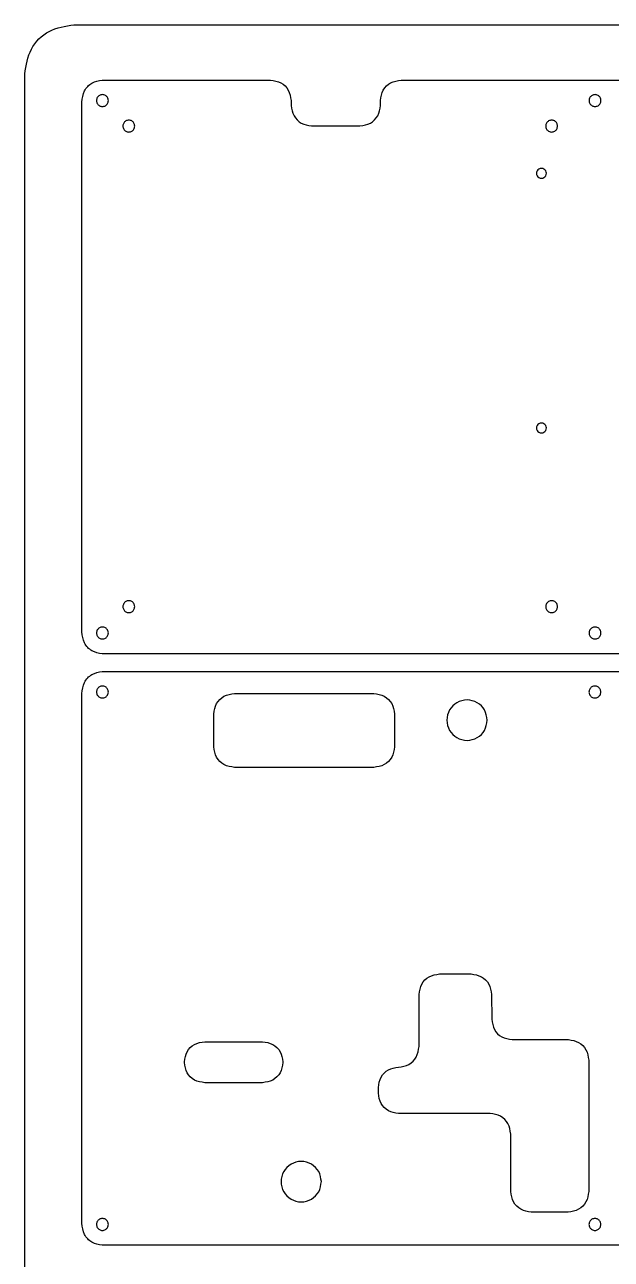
# Model space of a CAD drawing. Extents: x 12 to 628, y 12 to 468.
# Drawn here: x 12 to 154.9, y 167.4 to 468 of the extents above; entities that cross this region are included whole.
import ezdxf

# ---------------------------------------------------------------- set-up
doc = ezdxf.new("R2010")
doc.units = 0
doc.layers.get('0').update_dxf_attribs({"linetype": 'CONTINUOUS'})

msp = doc.modelspace()

# ---------------------------------------------------------------- linework, layer by layer
at = {"color": 7}
for p, q in [((24.00046, 468.000927), (616.000518, 468.000927)), ((12.000371, 24.000742), (12.000371, 456.000838)), ((30.908769, 454.525459), (71.877233, 454.525459)), ((103.68046, 454.525459), (270.898857, 454.525459)), ((25.908977, 320.191161), (25.908977, 449.152086)), ((32.3845, 449.525466), (32.3845, 449.525466)), ((76.877302, 449.525461), (76.903916, 448.358167)), ((98.680462, 448.358167), (98.680462, 449.525461)), ((152.384754, 449.525466), (152.384754, 449.525466)), ((38.822105, 443.312612), (38.822105, 443.312612)), ((81.903914, 443.358168), (93.680461, 443.358168)), ((141.822108, 443.312612), (141.822108, 443.312612)), ((139.080483, 431.812613), (139.080483, 431.812613)), ((139.080483, 369.812615), (139.080483, 369.812615)), ((38.822105, 326.312612), (38.822105, 326.312612)), ((141.822108, 326.312612), (141.822108, 326.312612)), ((32.38417, 319.899157), (32.38417, 319.899157)), ((152.384444, 319.899157), (152.384444, 319.899157)), ((270.898857, 314.817791), (30.908769, 314.817791)), ((30.908769, 310.525719), (270.898857, 310.525719)), ((30.908769, 310.525719), (30.908769, 310.525719)), ((25.908977, 176.191418), (25.908977, 305.152346)), ((32.3845, 305.525751), (32.3845, 305.525751)), ((63.07825, 305.171929), (97.078244, 305.171929)), ((152.352685, 305.525751), (152.352685, 305.525751)), ((58.078251, 292.171936), (58.078251, 300.171928)), ((102.078242, 300.171928), (102.078242, 292.171936)), ((124.676236, 298.671911), (124.676236, 298.671911)), ((58.078251, 292.171936), (58.078251, 292.171936)), ((97.078244, 287.171934), (63.07825, 287.171934)), ((113.065171, 236.87889), (120.742352, 236.87889)), ((108.065169, 219.18917), (108.065169, 231.878892)), ((125.74235, 231.878892), (125.768964, 225.898606)), ((55.903774, 220.393912), (69.903766, 220.393912)), ((55.903774, 220.393912), (55.903774, 220.393912)), ((130.769033, 220.898607), (144.4473, 220.898889)), ((50.903773, 215.311671), (50.903773, 215.476153)), ((74.903767, 215.476153), (74.903767, 215.311671)), ((149.403683, 215.899261), (149.403683, 183.899274)), ((69.903766, 210.393912), (55.903774, 210.393912)), ((98.151524, 207.833352), (98.151524, 209.27553)), ((125.414998, 202.914168), (103.065171, 202.9197)), ((130.403687, 183.899274), (130.403687, 197.914204)), ((84.285943, 186.312895), (84.285943, 186.312895)), ((144.403682, 178.899256), (135.403692, 178.899256)), ((32.38417, 175.899459), (32.38417, 175.899459)), ((152.352375, 175.899459), (152.352375, 175.899459)), ((270.898857, 170.818048), (30.908769, 170.818048))]:
    msp.add_line(p, q, dxfattribs=at)
for points, knots in [([(12.000371, 456.000838), (12.330441, 458.103557), (12.980792, 462.246638), (17.75466, 467.020506), (21.897741, 467.670857), (24.00046, 468.000927)], [0, 0, 0, 0, 6.274341, 12.362614, 18.636955, 18.636955, 18.636955, 18.636955]), ([(25.908977, 449.152086), (26.04155, 450.089333), (26.298655, 451.906988), (28.260382, 454.071524), (30.025892, 454.374133), (30.908769, 454.525459)], [0, 0, 0, 0, 2.800141, 5.430468, 8.061525, 8.061525, 8.061525, 8.061525]), ([(71.877233, 454.525459), (72.754749, 454.389039), (74.48183, 454.120543), (76.472259, 452.130051), (76.740838, 450.40298), (76.877302, 449.525461)], [0, 0, 0, 0, 2.617467, 5.151562, 7.769081, 7.769081, 7.769081, 7.769081]), ([(98.680462, 449.525461), (98.816907, 450.402973), (99.08545, 452.130031), (101.07589, 454.120471), (102.802948, 454.389014), (103.68046, 454.525459)], [0, 0, 0, 0, 2.617478, 5.151539, 7.769017, 7.769017, 7.769017, 7.769017]), ([(32.3845, 449.525466), (32.344683, 449.270082), (32.266228, 448.766888), (31.68947, 448.212912), (30.937114, 448.007647), (30.176859, 448.212913), (29.623331, 448.766888), (29.417913, 449.525467), (29.62333, 450.284047), (30.176859, 450.838023), (30.937114, 451.043288), (31.68947, 450.838024), (32.266229, 450.284047), (32.344683, 449.780851), (32.3845, 449.525466)], [0, 0, 0, 0, 0.757472, 1.49248, 2.249956, 3.007429, 3.742437, 4.499909, 5.257385, 5.992393, 6.749865, 7.507341, 8.242349, 8.999824, 8.999824, 8.999824, 8.999824]), ([(152.384754, 449.525466), (152.344937, 449.270082), (152.266482, 448.766888), (151.689724, 448.212912), (150.937368, 448.007647), (150.177113, 448.212913), (149.623585, 448.766888), (149.418166, 449.525467), (149.623584, 450.284047), (150.177113, 450.838023), (150.937368, 451.043288), (151.689724, 450.838024), (152.266483, 450.284047), (152.344937, 449.780851), (152.384754, 449.525466)], [0, 0, 0, 0, 0.757472, 1.49248, 2.249956, 3.007429, 3.742437, 4.499909, 5.257385, 5.992393, 6.749865, 7.507341, 8.242349, 8.999824, 8.999824, 8.999824, 8.999824]), ([(76.903916, 448.358167), (77.05238, 447.481974), (77.343633, 445.763083), (79.308608, 443.763022), (81.029895, 443.494511), (81.903914, 443.358168)], [0, 0, 0, 0, 2.62461, 5.148881, 7.752856, 7.752856, 7.752856, 7.752856]), ([(93.680461, 443.358168), (94.557973, 443.494614), (96.285032, 443.763156), (98.275474, 445.753597), (98.544017, 447.480655), (98.680462, 448.358167)], [0, 0, 0, 0, 2.61748, 5.151541, 7.769019, 7.769019, 7.769019, 7.769019]), ([(38.822105, 443.312612), (38.78226, 443.05705), (38.703751, 442.553506), (38.126591, 441.999145), (37.373711, 441.793737), (36.612927, 441.999145), (36.059012, 442.553506), (35.853451, 443.312613), (36.059012, 444.07172), (36.612927, 444.626082), (37.373711, 444.83149), (38.126591, 444.626082), (38.703751, 444.07172), (38.78226, 443.568175), (38.822105, 443.312612)], [0, 0, 0, 0, 0.758, 1.493519, 2.251521, 3.009522, 3.745042, 4.503042, 5.261044, 5.996564, 6.754565, 7.512567, 8.248087, 9.006089, 9.006089, 9.006089, 9.006089]), ([(141.822108, 443.312612), (141.782262, 443.05705), (141.703753, 442.553506), (141.126594, 441.999145), (140.373714, 441.793737), (139.61293, 441.999145), (139.059015, 442.553506), (138.853454, 443.312613), (139.059015, 444.07172), (139.61293, 444.626082), (140.373714, 444.83149), (141.126594, 444.626082), (141.703754, 444.07172), (141.782263, 443.568175), (141.822108, 443.312612)], [0, 0, 0, 0, 0.758, 1.493519, 2.251521, 3.009522, 3.745042, 4.503042, 5.261044, 5.996564, 6.754565, 7.512567, 8.248087, 9.006089, 9.006089, 9.006089, 9.006089]), ([(139.080483, 431.812613), (139.047278, 431.599644), (138.981854, 431.180024), (138.500889, 430.718055), (137.873489, 430.546882), (137.239502, 430.718055), (136.777908, 431.180024), (136.60661, 431.812613), (136.777908, 432.445202), (137.239502, 432.907173), (137.873489, 433.078346), (138.500889, 432.907173), (138.981855, 432.445203), (139.047278, 432.025582), (139.080483, 431.812613)], [0, 0, 0, 0, 0.631667, 1.2446, 1.876268, 2.507936, 3.120867, 3.752534, 4.384203, 4.997135, 5.628803, 6.260472, 6.873405, 7.505074, 7.505074, 7.505074, 7.505074]), ([(139.080483, 369.812615), (139.047278, 369.599647), (138.981854, 369.180026), (138.500889, 368.718058), (137.873489, 368.546885), (137.239502, 368.718058), (136.777908, 369.180027), (136.60661, 369.812616), (136.777908, 370.445205), (137.239502, 370.907175), (137.873489, 371.078348), (138.500889, 370.907175), (138.981855, 370.445206), (139.047278, 370.025584), (139.080483, 369.812615)], [0, 0, 0, 0, 0.631667, 1.2446, 1.876268, 2.507936, 3.120867, 3.752534, 4.384203, 4.997135, 5.628803, 6.260472, 6.873405, 7.505074, 7.505074, 7.505074, 7.505074]), ([(38.822105, 326.312612), (38.78226, 326.05705), (38.703751, 325.553505), (38.126591, 324.999144), (37.373711, 324.793737), (36.612927, 324.999145), (36.059012, 325.553505), (35.853451, 326.312612), (36.059012, 327.07172), (36.612927, 327.626082), (37.373711, 327.83149), (38.126591, 327.626082), (38.703751, 327.07172), (38.78226, 326.568175), (38.822105, 326.312612)], [0, 0, 0, 0, 0.758, 1.493519, 2.251521, 3.009522, 3.745042, 4.503042, 5.261044, 5.996564, 6.754565, 7.512567, 8.248087, 9.006089, 9.006089, 9.006089, 9.006089]), ([(141.822108, 326.312612), (141.782262, 326.05705), (141.703753, 325.553505), (141.126594, 324.999144), (140.373714, 324.793737), (139.61293, 324.999145), (139.059015, 325.553505), (138.853454, 326.312612), (139.059015, 327.07172), (139.61293, 327.626082), (140.373714, 327.83149), (141.126594, 327.626082), (141.703754, 327.07172), (141.782263, 326.568175), (141.822108, 326.312612)], [0, 0, 0, 0, 0.758, 1.493519, 2.251521, 3.009522, 3.745042, 4.503042, 5.261044, 5.996564, 6.754565, 7.512567, 8.248087, 9.006089, 9.006089, 9.006089, 9.006089]), ([(30.908769, 314.817791), (30.025892, 314.969117), (28.260382, 315.271726), (26.298656, 317.43626), (26.04155, 319.253915), (25.908977, 320.191161)], [0, 0, 0, 0, 2.631057, 5.261384, 8.061523, 8.061523, 8.061523, 8.061523]), ([(32.38417, 319.899157), (32.344352, 319.643773), (32.265898, 319.140579), (31.68914, 318.586603), (30.936784, 318.381337), (30.176529, 318.586604), (29.623001, 319.140579), (29.417582, 319.899158), (29.623, 320.657737), (30.17653, 321.211712), (30.936784, 321.416976), (31.689139, 321.211713), (32.265899, 320.657737), (32.344353, 320.154542), (32.38417, 319.899157)], [0, 0, 0, 0, 0.757472, 1.49248, 2.249956, 3.007429, 3.742437, 4.499909, 5.257384, 5.992391, 6.749863, 7.507339, 8.242346, 8.999821, 8.999821, 8.999821, 8.999821]), ([(152.384444, 319.899157), (152.344626, 319.643773), (152.266171, 319.140579), (151.689413, 318.586603), (150.937057, 318.381337), (150.176803, 318.586604), (149.623274, 319.140579), (149.417856, 319.899158), (149.623273, 320.657737), (150.176803, 321.211712), (150.937057, 321.416976), (151.689413, 321.211713), (152.266172, 320.657737), (152.344626, 320.154542), (152.384444, 319.899157)], [0, 0, 0, 0, 0.757472, 1.49248, 2.249956, 3.007429, 3.742437, 4.499909, 5.257384, 5.992391, 6.749863, 7.507339, 8.242346, 8.999821, 8.999821, 8.999821, 8.999821]), ([(25.908977, 305.152346), (26.04155, 306.089593), (26.298655, 307.907248), (28.260382, 310.071784), (30.025892, 310.374393), (30.908769, 310.525719)], [0, 0, 0, 0, 2.800141, 5.430468, 8.061525, 8.061525, 8.061525, 8.061525]), ([(32.3845, 305.525751), (32.344683, 305.270367), (32.266228, 304.767173), (31.68947, 304.213197), (30.937114, 304.007932), (30.176859, 304.213198), (29.623331, 304.767173), (29.417913, 305.525752), (29.62333, 306.284331), (30.17686, 306.838306), (30.937114, 307.04357), (31.689469, 306.838307), (32.266229, 306.284331), (32.344683, 305.781136), (32.3845, 305.525751)], [0, 0, 0, 0, 0.757472, 1.49248, 2.249956, 3.007429, 3.742437, 4.499909, 5.257384, 5.992391, 6.749863, 7.507339, 8.242346, 8.999821, 8.999821, 8.999821, 8.999821]), ([(152.352685, 305.525751), (152.312868, 305.270367), (152.234413, 304.767173), (151.657655, 304.213197), (150.905299, 304.007932), (150.145044, 304.213198), (149.591516, 304.767173), (149.386097, 305.525752), (149.591515, 306.284332), (150.145044, 306.838308), (150.905299, 307.043573), (151.657655, 306.838309), (152.234414, 306.284332), (152.312868, 305.781137), (152.352685, 305.525751)], [0, 0, 0, 0, 0.757472, 1.49248, 2.249956, 3.007429, 3.742437, 4.499909, 5.257385, 5.992393, 6.749865, 7.507341, 8.242349, 8.999824, 8.999824, 8.999824, 8.999824]), ([(58.078251, 300.171928), (58.214697, 301.04944), (58.483239, 302.776499), (60.47368, 304.766941), (62.200738, 305.035484), (63.07825, 305.171929)], [0, 0, 0, 0, 2.617479, 5.15154, 7.769019, 7.769019, 7.769019, 7.769019]), ([(97.078244, 305.171929), (97.955756, 305.035484), (99.682814, 304.766941), (101.673255, 302.776499), (101.941797, 301.04944), (102.078242, 300.171928)], [0, 0, 0, 0, 2.617479, 5.15154, 7.769019, 7.769019, 7.769019, 7.769019]), ([(124.676236, 298.671911), (124.541185, 297.805717), (124.275089, 296.099019), (122.318886, 294.220081), (119.767101, 293.523876), (117.188524, 294.220081), (115.311105, 296.099019), (114.614387, 298.671911), (115.311104, 301.244804), (117.188525, 303.123738), (119.767101, 303.81994), (122.318885, 303.123738), (124.275089, 301.244803), (124.541185, 299.538106), (124.676236, 298.671911)], [0, 0, 0, 0, 2.569144, 5.06209, 7.631234, 10.20038, 12.693327, 15.262471, 17.831614, 20.324558, 22.893704, 25.462847, 27.955791, 30.524935, 30.524935, 30.524935, 30.524935]), ([(63.07825, 287.171934), (62.200738, 287.30838), (60.47368, 287.576923), (58.483239, 289.567365), (58.214697, 291.294423), (58.078251, 292.171936)], [0, 0, 0, 0, 2.617479, 5.15154, 7.769019, 7.769019, 7.769019, 7.769019]), ([(102.078242, 292.171936), (101.941797, 291.294423), (101.673255, 289.567365), (99.682814, 287.576923), (97.955756, 287.30838), (97.078244, 287.171934)], [0, 0, 0, 0, 2.617479, 5.15154, 7.769019, 7.769019, 7.769019, 7.769019]), ([(108.065169, 231.878892), (108.201615, 232.756404), (108.470157, 234.483462), (110.460599, 236.473903), (112.187658, 236.742445), (113.065171, 236.87889)], [0, 0, 0, 0, 2.617478, 5.151539, 7.769019, 7.769019, 7.769019, 7.769019]), ([(120.742352, 236.87889), (121.619182, 236.742474), (123.345109, 236.473958), (125.330591, 234.481655), (125.603564, 232.756168), (125.74235, 231.878892)], [0, 0, 0, 0, 2.614835, 5.146963, 7.76586, 7.76586, 7.76586, 7.76586]), ([(125.768964, 225.898606), (125.905428, 225.021086), (126.174007, 223.294015), (128.164436, 221.303523), (129.891517, 221.035027), (130.769033, 220.898607)], [0, 0, 0, 0, 2.61752, 5.151614, 7.769081, 7.769081, 7.769081, 7.769081]), ([(50.903773, 215.476153), (51.041183, 216.340456), (51.312588, 218.047583), (53.308914, 219.999239), (55.027506, 220.260633), (55.903774, 220.393912)], [0, 0, 0, 0, 2.577361, 5.090668, 7.705259, 7.705259, 7.705259, 7.705259]), ([(69.903766, 220.393912), (70.780034, 220.260633), (72.498625, 219.999238), (74.494952, 218.047583), (74.766357, 216.340456), (74.903767, 215.476153)], [0, 0, 0, 0, 2.61459, 5.127897, 7.705258, 7.705258, 7.705258, 7.705258]), ([(144.4473, 220.898889), (145.314515, 220.761126), (147.028236, 220.488889), (148.999499, 218.499749), (149.267375, 216.776259), (149.403683, 215.899261)], [0, 0, 0, 0, 2.587796, 5.113792, 7.730819, 7.730819, 7.730819, 7.730819]), ([(98.151524, 209.27553), (98.286669, 210.13655), (98.55295, 211.833054), (100.507783, 213.787458), (103.0811, 214.192775), (105.669812, 214.593879), (107.660163, 216.584672), (107.928718, 218.311682), (108.065169, 219.18917)], [0, 0, 0, 0, 2.569142, 5.062085, 7.631231, 10.248709, 12.78277, 15.400248, 15.400248, 15.400248, 15.400248]), ([(55.903774, 210.393912), (55.027506, 210.527191), (53.308914, 210.788585), (51.312588, 212.740241), (51.041183, 214.447368), (50.903773, 215.311671)], [0, 0, 0, 0, 2.614591, 5.127898, 7.705259, 7.705259, 7.705259, 7.705259]), ([(74.903767, 215.311671), (74.766357, 214.447368), (74.494952, 212.740241), (72.498625, 210.788586), (70.780034, 210.527191), (69.903766, 210.393912)], [0, 0, 0, 0, 2.577361, 5.090668, 7.705258, 7.705258, 7.705258, 7.705258]), ([(103.065171, 202.9197), (102.204173, 203.054851), (100.507713, 203.321145), (98.552968, 205.275895), (98.286675, 206.972354), (98.151524, 207.833352)], [0, 0, 0, 0, 2.569146, 5.062093, 7.631239, 7.631239, 7.631239, 7.631239]), ([(130.403687, 197.914204), (130.267277, 198.791581), (129.998905, 200.517717), (128.013448, 202.507841), (126.289842, 202.777366), (125.414998, 202.914168)], [0, 0, 0, 0, 2.617359, 5.149342, 7.759133, 7.759133, 7.759133, 7.759133]), ([(84.285943, 186.312895), (84.150893, 185.446698), (83.884797, 183.739998), (81.928594, 181.861057), (79.376808, 181.164851), (76.798231, 181.861056), (74.920811, 183.739997), (74.224095, 186.312892), (74.920809, 188.885785), (76.798235, 190.764713), (79.376808, 191.460906), (81.92859, 190.764713), (83.884798, 188.885785), (84.150893, 187.179089), (84.285943, 186.312895)], [0, 0, 0, 0, 2.56915, 5.062097, 7.631241, 10.200388, 12.693336, 15.262485, 17.831628, 20.324566, 22.893711, 25.462853, 27.955791, 30.524933, 30.524933, 30.524933, 30.524933]), ([(135.403692, 178.899256), (134.526178, 179.035702), (132.799117, 179.304245), (130.808675, 181.294695), (130.540133, 183.021758), (130.403687, 183.899274)], [0, 0, 0, 0, 2.617482, 5.151548, 7.769037, 7.769037, 7.769037, 7.769037]), ([(149.403683, 183.899274), (149.267238, 183.021758), (148.998696, 181.294695), (147.008255, 179.304246), (145.281195, 179.035702), (144.403682, 178.899256)], [0, 0, 0, 0, 2.617488, 5.151555, 7.769034, 7.769034, 7.769034, 7.769034]), ([(30.908769, 170.818048), (30.025892, 170.969373), (28.260382, 171.271981), (26.298655, 173.436516), (26.04155, 175.254171), (25.908977, 176.191418)], [0, 0, 0, 0, 2.631057, 5.261383, 8.061524, 8.061524, 8.061524, 8.061524]), ([(32.38417, 175.899459), (32.344352, 175.644074), (32.265897, 175.140877), (31.689142, 174.586893), (30.936784, 174.38162), (30.176527, 174.586894), (29.623002, 175.140877), (29.417582, 175.899456), (29.623, 176.658034), (30.176531, 177.212004), (30.936784, 177.417266), (31.689138, 177.212005), (32.265898, 176.658034), (32.344353, 176.154842), (32.38417, 175.899459)], [0, 0, 0, 0, 0.757477, 1.49249, 2.249967, 3.007441, 3.742455, 4.499931, 5.257401, 5.992405, 6.749877, 7.507352, 8.242356, 8.999826, 8.999826, 8.999826, 8.999826]), ([(152.352375, 175.899459), (152.312557, 175.644074), (152.234102, 175.140877), (151.657347, 174.586893), (150.904988, 174.38162), (150.144731, 174.586894), (149.591206, 175.140877), (149.385787, 175.899456), (149.591205, 176.658034), (150.144736, 177.212004), (150.904988, 177.417266), (151.657343, 177.212005), (152.234103, 176.658034), (152.312557, 176.154842), (152.352375, 175.899459)], [0, 0, 0, 0, 0.757477, 1.49249, 2.249967, 3.007441, 3.742455, 4.499931, 5.257401, 5.992405, 6.749877, 7.507352, 8.242356, 8.999826, 8.999826, 8.999826, 8.999826])]:
    msp.add_open_spline(points, degree=3, knots=knots, dxfattribs=at)

doc.saveas('drawing.dxf')
